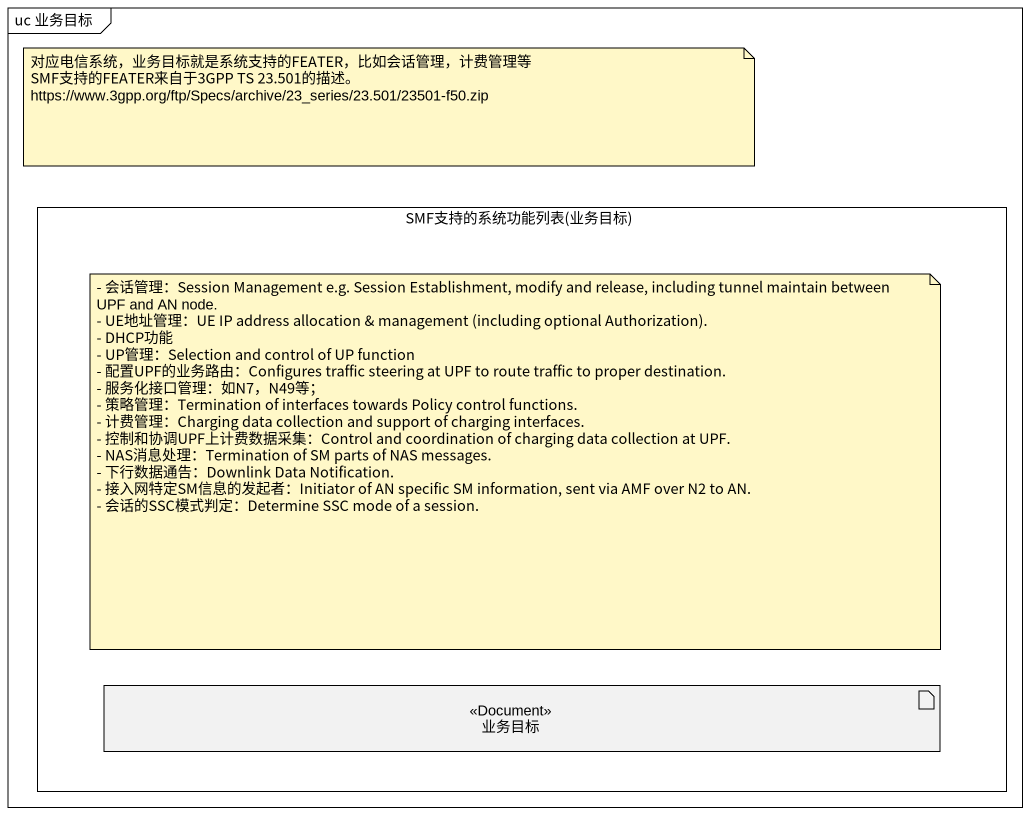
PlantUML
@startuml
mainframe uc 业务目标
rectangle "SMF支持的系统功能列表(业务目标)" as SMF支持的系统功能列表_业务目标 {
  artifact 业务目标 <<Document>>
}
note as N1
  对应电信系统，业务目标就是系统支持的FEATER，比如会话管理，计费管理等
  SMF支持的FEATER来自于3GPP TS 23.501的描述。
  https://www.3gpp.org/ftp/Specs/archive/23_series/23.501/23501-f50.zip
end note
note as N2
  - 会话管理：Session Management e.g. Session Establishment, modify and release, including tunnel maintain between UPF and AN node.
  - UE地址管理：UE IP address allocation & management (including optional Authorization).
  - DHCP功能
  - UP管理：Selection and control of UP function
  - 配置UPF的业务路由：Configures traffic steering at UPF to route traffic to proper destination.
  - 服务化接口管理：如N7，N49等；
  - 策略管理：Termination of interfaces towards Policy control functions.
  - 计费管理：Charging data collection and support of charging interfaces.
  - 控制和协调UPF上计费数据采集：Control and coordination of charging data collection at UPF.
  - NAS消息处理：Termination of SM parts of NAS messages.
  - 下行数据通告：Downlink Data Notification.
  - 接入网特定SM信息的发起者：Initiator of AN specific SM information, sent via AMF over N2 to AN.
  - 会话的SSC模式判定：Determine SSC mode of a session.
end note
@enduml
